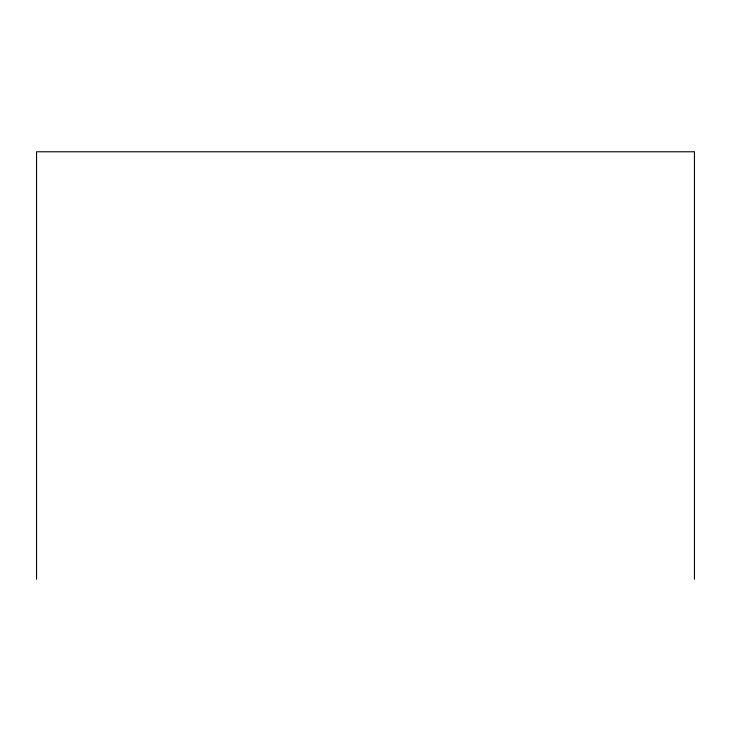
<?xml version="1.0" encoding="UTF-8"?>
<svg xmlns="http://www.w3.org/2000/svg" width="731" height="731" viewBox="0 0 731 731"><rect width="100%" height="100%" fill="white"/><g stroke="black" fill="none" stroke-linecap="round" stroke-linejoin="round"><path stroke-width="1.1" d="M694.45 579.226L694.45 151.774L36.55 151.774L36.55 579.226"/></g></svg>
